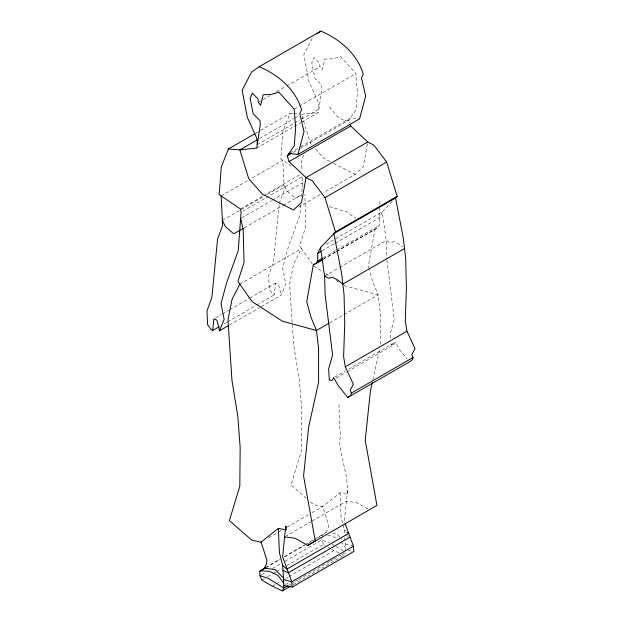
<?xml version="1.0" encoding="UTF-8"?>
<svg xmlns="http://www.w3.org/2000/svg" width="622" height="622" viewBox="0 0 622 622"><rect width="100%" height="100%" fill="white"/><g stroke="black" fill="none" stroke-linecap="round" stroke-linejoin="round"><path stroke-width="0.47" stroke-dasharray="3.11 2.33" d="M336.494 251.599L378.16 227.543L379.218 225.389L379.762 208.23M379.887 204.444L380.034 199.701M301.88 191.973L302.743 176.609L267.748 196.816M300.815 204.933L299.897 215.165L288.196 247.323L282.715 268.043L285.801 283.795L281.191 295.201L260.354 307.229M301.561 196.568L301.724 194.702L295.364 198.193L287.014 190.962L284.036 184.742L266.535 194.849M279.13 204.49L273.54 261.691L268.634 275.422L269.326 289.176L272.996 294.222L274.318 294.898L275.569 283.197L278.532 284.534L281.191 295.201M347.597 490.385L344.324 521.119L344.915 522.9M301.732 122.091L318.394 112.473L321.924 89.459L321.675 85.09L314.833 78.123L311.793 62.713L314.102 57.519L319.755 63.444L319.941 66.764L322.25 69.656L324.855 59.176L332.708 58.818L340.599 56.649L355.846 73.59L357.355 91.994L355.916 110.071L348.919 120.248L298.918 149.117M367.369 143.9L363.225 166.719L355.154 174.378L323.487 192.665M372.889 379.863L379.832 348.553M303.513 154.956L301.561 161.759L302.051 171.462M279.224 203.534L284.293 189.967L282.816 160.328L251.148 178.615M292.923 113.601L290.062 113.375L282.948 131.483L280.825 158.983L291.321 166.082M321.317 535.822L326.091 532.455L328.019 528.622L328.634 524.82L322.725 506.533L313.527 504.629L309.181 500.834M312.26 38.323L303.824 54.604L308.955 81.56L318.666 103.198L318.954 109.037L300.62 119.618M293.172 584.649L344.005 555.298L345.505 552.422M346.959 371.832L393.625 344.891L395.382 342.131L399.884 350.038L407.045 358.941M392.21 201.489L382.149 211.954L324.653 245.146M338.959 404.316L339.511 424.515L340.646 435.198L339.27 443.284L346.672 478.31L347.908 494.404L340.032 492.772L322.725 506.533L310.222 513.749M258.278 102.366L269.94 95.632M276.611 91.784L285.778 86.489M286.61 86.007L319.941 66.764M294.183 109.192L298.35 106.782M299.182 106.3L355.846 73.59M255.891 133.1L290.062 113.375M259.848 138.333L294.019 118.6M294.851 118.126L299.019 115.715M257.29 144.638L293.957 123.467M294.789 122.985L299.788 120.1M256.731 148.075L300.9 122.573M289.899 152.973L297.402 148.642M300.737 146.722L350.738 117.853L358.7 118.763M293.086 152.483L298.086 149.591M221.144 195.93L247.813 180.535M240.481 209L262.982 196.016M263.814 195.533L300.48 174.362M222.365 220.343L263.199 196.77M242.743 211.255L266.908 197.298M241.561 217.988L271.557 200.665M272.389 200.183L302.393 182.86L303.163 186.406M244.228 227.901L282.559 205.773M283.391 205.291L301.724 194.702M298.49 207.095L320.159 194.585M239.843 284.192L301.507 248.59L312.765 264.544M321.963 250.899L334.465 243.684M335.297 243.202L379.467 217.708L382.149 211.954L386.27 240.465L386.798 259.094M215.57 317.834L221.401 314.468M222.233 313.986L228.904 310.137M229.736 309.655L248.901 298.591M249.733 298.109L275.569 283.197M323.386 257.625L335.888 250.409M336.72 249.927L379.218 225.389M323.292 259.125L335.794 251.91M336.626 251.428L374.965 229.293L368.387 266.154L369.157 268.945M323.16 259.296L335.655 252.081M224.324 323.767L226.82 322.32M227.652 321.838L255.984 305.48M256.824 304.998L274.318 294.898M229.518 325.026L259.522 307.703M324.606 276.075L338.772 267.895M339.604 267.413L386.27 240.465L390.165 242.611L394.13 241.709L399.845 244.718L402.512 246.887M329.8 322.81L378.129 294.906L372.772 281.968L369.421 269.87M334.55 377.259L345.381 371M348.717 369.079L395.382 342.131M336.129 378.083L346.127 372.314M268.556 537.805L277.723 532.51M278.555 532.035L281.89 530.107M286.89 527.223L309.391 514.231M285.366 536.444L311.202 521.524M312.034 521.042L346.197 501.316L356.631 502.576L368.605 509.379M265.252 567.575L280.258 558.921M284.425 556.511L304.422 544.965M305.254 544.483L326.091 532.455M266.317 567.575L279.752 559.699M284.651 556.993L304.757 545.261M307.983 543.519L322.258 535.161M261.644 574.751L265.812 572.349M272.475 568.5L280.81 563.688M284.977 561.285L321.644 540.114L329.466 542.547M261.707 580.062L264.202 578.615M267.538 576.695L272.537 573.811M273.369 573.328L275.873 571.882M276.704 571.4L281.704 568.516M286.703 565.631L323.37 544.46L325.003 545.401M272.304 586.181L275.632 584.252M276.471 583.77L280.631 581.368M285.638 578.483L288.134 577.037M288.966 576.555L333.967 550.579L338.99 552.935M285.451 584.61L289.619 582.2M288.841 585.139L290.505 584.175M291.337 583.7L294.673 581.772M295.504 581.29L298.008 579.844M298.84 579.37L329.676 561.565M330.507 561.083L333.003 559.637M333.843 559.162L343.842 553.386M373.425 230.14L378.16 227.543M301.522 114.277L318.394 112.473M327.638 535.503L331.223 535.736L336.976 538.442M293.879 113.678L298.653 114.051M332.428 533.404L336.961 534.088L342.077 539.328M348.242 550.47L351.966 551.146M393.625 344.891L391.005 344.363L390.888 342.528M344.075 285.584L378.129 294.906L380.252 312.633L380.252 344.767M345.311 543.892L353.428 546.178M329.497 206.597L347.784 212.25L350.987 215.181L356.009 217.972M346.415 535.581L348.157 536.405M342.333 554.513L344.005 555.298M330.057 161.611L324 158.532L314.701 147.95M333.524 163.376L355.154 174.378M328.26 547.282L330.71 548.69M331.526 549.164L333.967 550.579M331.93 544.032L335.227 546.015M336.051 546.513L344.743 551.932M313.838 266.06L322.593 271.713M325.772 273.766L330.546 276.852M336.121 280.444L339.301 282.505M306.281 498.3L291.065 485.02L301.483 450.569L301.833 411.919L299.493 380.827L293.654 345.016L289.634 284.184L293.701 263.744L301.507 248.59L299.617 245.822L305.69 226.906L304.889 194.375M340.032 492.772L341.074 517.084L344.293 529.726L345.676 531.001M311.606 144.421L310.362 143.013L301.802 115.202M329.473 106.906L338.08 117.309L345.202 120.932L348.919 120.248L349.681 122.713M341.066 541.762L345.389 547.515M323.37 544.46L321.512 538.395M386.923 260.05L394.262 319.335L390.289 333.369L390.647 338.866M344.293 529.726L344.674 534.764M344.876 537.377L345.451 549.965"/><path stroke-width="0.93" d="M240.722 218.47L243.218 229.977L244.018 262.507L237.946 281.424L239.843 284.192L232.037 299.345L227.963 319.786L231.983 380.617L237.829 416.437L240.162 447.521L239.812 486.171L229.394 520.622L251.856 540.23L261.061 542.135L278.368 528.381L286.244 530.006L285.933 525.987L284.534 536.926L294.968 538.178L307.734 545.432L315.268 541.008L303.575 475.954L308.699 426.847L318.588 382.258L318.588 348.234L316.466 330.507L311.101 317.57L306.724 301.756L313.294 264.894L316.489 263.145L317.554 260.991L317.795 253.309L320.486 247.556L335.515 231.928L397.178 196.327L386.651 162.054L373.946 145.167L367.719 142.003L350.699 125.994L350.194 124.353M284.534 536.926L282.66 556.729L291.757 581.78L292.169 587.082L283.78 585.574M221.144 195.93L222.629 225.568L217.56 239.136L211.877 297.293L206.97 311.023L207.655 324.785L211.325 329.823L212.654 330.5L213.898 318.798L216.868 320.136L219.519 330.803L228.686 325.508M219.519 330.803L224.138 319.397L221.043 303.645L226.532 282.932L238.226 250.775L241.079 212.211L240.481 209L219.154 194.585L221.276 167.085L228.391 148.977L239.851 149.879L256.731 148.075L260.26 125.061L260.004 120.691L253.162 113.725L250.122 98.315L252.431 93.121L258.083 99.046L258.278 102.366L260.587 105.258L263.192 94.785L271.036 94.42L278.928 92.25L294.183 109.192L295.691 127.603L294.253 145.68L287.255 155.85L289.036 161.596L306.047 177.604L312.275 180.769L324.987 197.656L335.515 231.928M372.259 382.709L370.37 391.246L365.238 440.353L376.932 505.406L307.734 545.432M289.067 153.455L297.915 154.466L304.034 131.708L299.812 113.538L301.623 109.876C295.675 89.568 278.19 74.718 259.218 66.702L251.482 72.206L242.16 90.206L247.284 117.161L256.995 138.799L257.29 144.638M397.178 196.327L395.569 198.006L333.897 233.608L341.633 273.742L344.052 294.501L344.743 323.354L343.608 356.499L345.296 366.825L353.366 384.373L350.155 390.157L351.368 393.112L350.769 395.234L347.768 397.512L338.22 385.64L333.719 377.741L331.961 380.493L329.341 379.964L328.618 368.978L332.599 354.937L325.135 294.696L324.606 276.075L320.486 247.556M395.569 198.006L403.305 238.14L405.723 258.9L406.407 287.745L405.272 320.898L406.959 331.223L415.029 348.771L411.826 354.556L413.039 357.502L412.433 359.633L409.432 361.911L347.768 397.512M290.676 586.087L282.341 590.9L272.304 586.181L261.707 580.062L259.98 575.715L259.646 571.424L264.42 568.057L266.348 564.224L266.962 560.422L261.061 542.135M282.341 590.9L283.842 588.023L283.609 578.203L282.621 565.328L279.41 552.686L278.368 528.381M317.018 33.852L320.882 31.1C339.853 39.116 357.339 53.966 363.287 74.275L361.475 77.937L365.697 96.107L359.586 118.864L297.915 154.466M259.218 66.702L320.882 31.1M228.391 148.977L255.059 133.582M257.352 139.771L239.851 149.879L248.699 178.615L262.336 194.134L293.491 209.987L301.561 202.329L306.047 177.604L367.719 142.003M287.255 155.85L291.423 153.447M289.036 161.596L350.699 125.994M243.396 228.383L233.701 233.794L225.351 226.571L222.365 220.343M324.987 197.656L386.651 162.054M317.795 253.309L321.131 251.381M317.554 260.991L322.554 258.107M313.294 264.894L322.46 259.607M316.489 263.145L322.32 259.778M212.654 330.5L219.317 326.651M404.51 248.52L342.846 284.122L338.174 280.32L332.467 277.311L328.494 278.213L324.606 276.075M328.968 323.292L316.466 330.507L282.411 321.185L252.167 301.67L239.843 284.192M345.296 366.825L406.959 331.223M351.368 393.112L413.039 357.502M259.646 571.424L265.586 567.878M349.898 537.221L288.235 572.823L283.01 570.366M345.21 523.786L353.428 546.178L291.757 581.78L283.64 579.494M288.009 585.621L283.842 588.023L267.794 578.149L259.98 575.715M292.169 587.082L353.832 551.481L353.428 546.178M260.587 570.763L269.551 571.338L277.777 575.21L283.725 583.117M264.42 568.057L275.289 569.69L283.609 578.203M347.068 532.269L348.452 533.544L286.789 569.146L282.621 565.328"/></g></svg>
